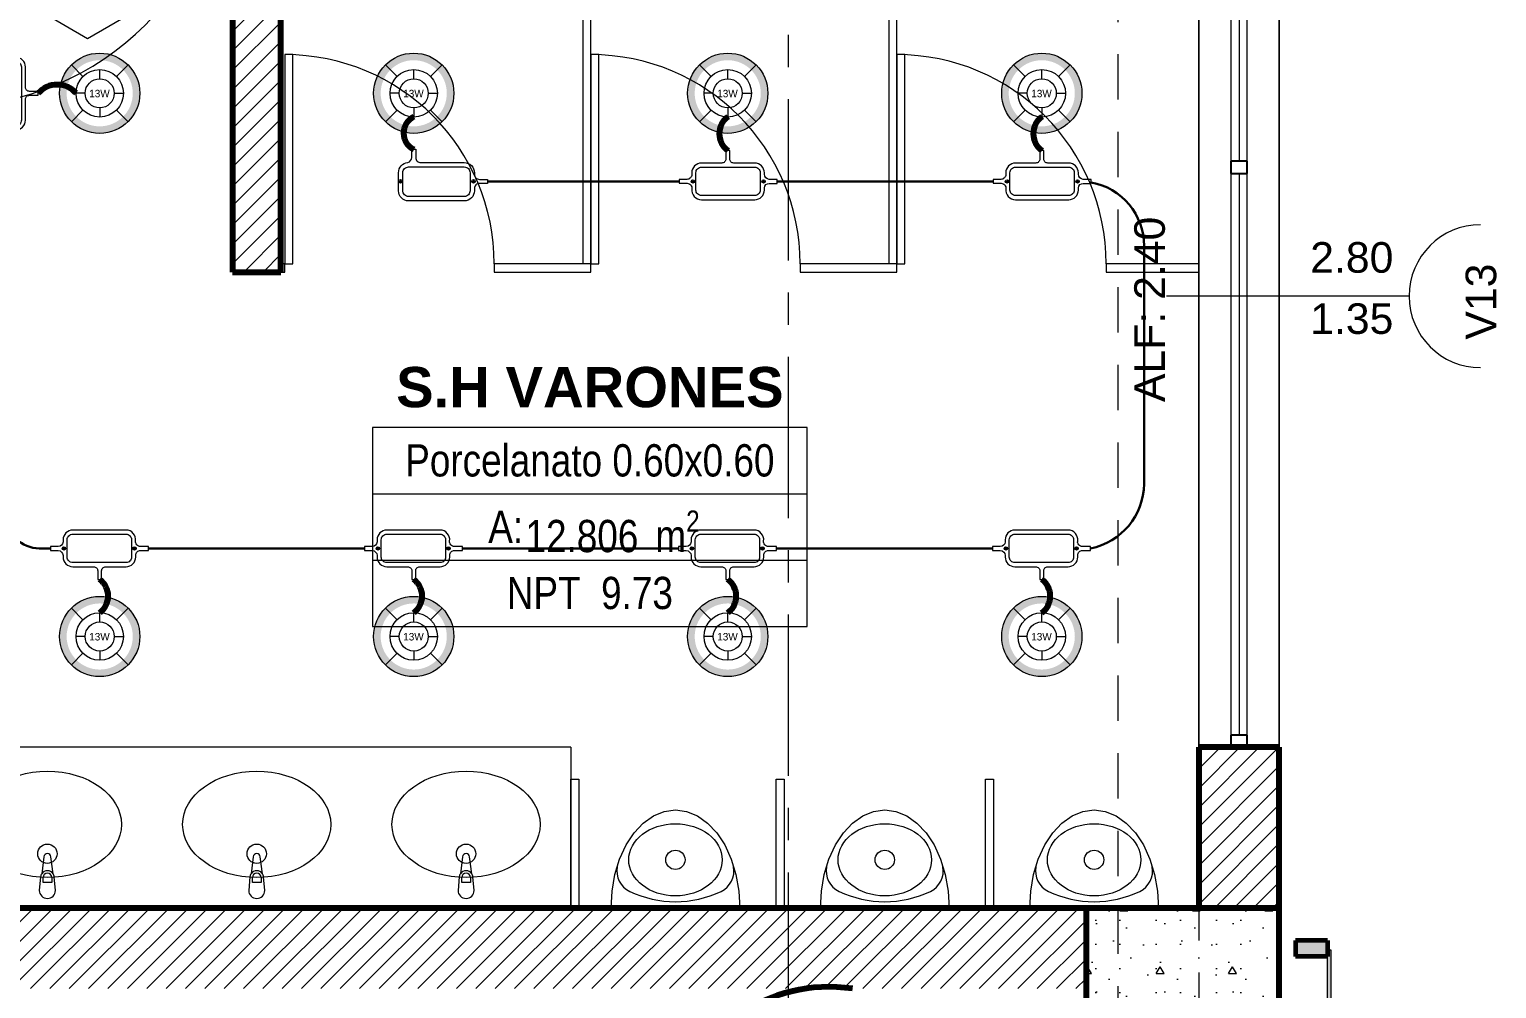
# Model space of a CAD drawing. Header units: inches. Extents: x -38 to 5698, y -33 to 92.
# Drawn here: x 232.689 to 237.245, y 11.45 to 14.428 of the extents above; entities that cross this region are included whole.
import ezdxf
from ezdxf.lldxf.tags import DXFTag

# ---------------------------------------------------------------- set-up
doc = ezdxf.new("R2010")
doc.units = ezdxf.units.IN
doc.header["$MEASUREMENT"] = 0
doc.set_wipeout_variables(frame=1)
for name, pattern in [('CONTINUA', [0]), ('Hidden Line', [0.195611, 0.141111, -0.0545]), ('Punto & Raya', [0.65, 0.5, -0.075, 0, -0.075]), ('Rayas', [0.282222, 0.141111, -0.141111]), ('Wipeout_Contour', [1, 0, -1])]:
    doc.linetypes.add(name, pattern=pattern)
for name, color, linetype, lineweight in [('01 IE LUM LED AD DN570C', 1, 'Continuous', 13), ('ALUMBRADO_CONDUIT', 30, 'CONDUIT1', 30), ('Bancas', 1, 'Continuous', 13), ('CABLEADO EXT.', 3, 'PVCSUBT', 30), ('Simb_Alumbrado', 140, 'CONTINUA', 30)]:
    doc.layers.add(name, color=color, linetype=linetype, lineweight=lineweight)
for name, color, linetype in [('02 _ ARQ _ ALB _ Ejes Generales', 7, 'Continuous'), ('02 _ ARQ _ ZON _ Espacio.3D', 7, 'Continuous'), ('08 _ STR _ EXT _ 06 Columnas', 7, 'Continuous'), ('08 _ STR _ EXT _ 07 Losa Aligerada', 7, 'Continuous'), ('08 _ STR _ EXT _ 09 Vigas', 7, 'Continuous'), ('Acabado - Muros', 7, 'Continuous'), ('Estructura - 04 MURO', 7, 'Continuous'), ('Interior - Sanitarios', 7, 'Continuous'), ('Marcador - Secciones', 251, 'Continuous')]:
    doc.layers.add(name, color=color, linetype=linetype)
doc.styles.add('Estilo_Generado_4', font='swisse.ttf')
doc.styles.add('Estilo_Generado_8', font='arialbd.ttf')
doc.styles.add('Estilo_Generado_9', font='ARIALN.TTF')
doc.styles.add('{18b73a54-fa43-428c-adcb-c1c7bbdf2c84}', font='Simplex.shx')
tags = doc.linetypes.add('CONDUIT', pattern='A,1.5,-0.210535,["con",{18b73a54-fa43-428c-adcb-c1c7bbdf2c84},S=0.2,R=0,X=0,Y=-0.065594],-0.702384', length=2.412919).pattern_tags.tags
tags[6] = DXFTag(74, 10)
tags = doc.linetypes.add('CONDUIT1', pattern='A,1,-0.19772,["con",{18b73a54-fa43-428c-adcb-c1c7bbdf2c84},S=0.2,R=0,X=0,Y=-0.065594],-0.593642', length=1.791362).pattern_tags.tags
tags[6] = DXFTag(74, 10)
tags = doc.linetypes.add('PVCSUBT', pattern='A,0.6,-0.3,0.6,-0.075691,["PVC",Standard,S=0.2,R=0,X=0,Y=-0.093724],-0.621005', length=2.196696).pattern_tags.tags
tags[10] = DXFTag(74, 10)
pattern_1 = [(45, (185.000023, 3e-09), (-0.030052038, 0.030052038), [])]

# ---------------------------------------------------------------- blocks, each defined once
blk = doc.blocks.new('LUM DN570C')
at = {"layer": '01 IE LUM LED AD DN570C'}
h = blk.add_hatch(color=256, dxfattribs=at)
edge = h.paths.add_edge_path()
edge.add_arc((0, 0), 0.1344, 0, 360)
edge = h.paths.add_edge_path(flags=17)
edge.add_arc((0, 0), 0.1108, 0, 360)
for p, q in [((-0.0561, 0.0563), (-0.0949, 0.0952)), ((0.0561, 0.0563), (0.0949, 0.0952)), ((-0.0561, -0.0563), (-0.0949, -0.0952)), ((0.0561, -0.0563), (0.0949, -0.0952))]:
    blk.add_line(p, q, dxfattribs=at)
at = {"layer": '01 IE LUM LED AD DN570C', "ltscale": 0.4}
for p, q in [((0, 0.0487), (0, 0.0795)), ((-0.0487, 0), (-0.0795, 0)), ((0.0487, 0), (0.0795, 0)), ((0, -0.0487), (0, -0.0795))]:
    blk.add_line(p, q, dxfattribs=at)
at = {"layer": '01 IE LUM LED AD DN570C'}
for radius in [0.1344, 0.0795]:
    blk.add_circle((0, 0), radius, dxfattribs=at)
at = {"layer": '01 IE LUM LED AD DN570C', "ltscale": 0.4}
blk.add_circle((0, 0), 0.0487, dxfattribs=at)
at = {"color": 1, "linetype": 'ByBlock', "lineweight": 80, "insert": (-0.0353, 0.0117), "char_height": 0.025, "width": 0.622217, "attachment_point": 1}
blk.add_mtext('13W ', dxfattribs=at)
blk = doc.blocks.new('oval t')
at = {"layer": 'Simb_Alumbrado', "lineweight": 13}
blk.add_lwpolyline([(0.0141, 0.0102, -0.414214), (0.0041, 0.0202), (0.0041, 0.0416), (-0.0056, 0.0416), (-0.0056, 0.0202, -0.414214), (-0.0156, 0.0102), (-0.0659, 0.0102, 0.414214), (-0.0899, -0.0138), (-0.0899, -0.0183, -0.414214), (-0.1019, -0.0303), (-0.1213, -0.0303), (-0.1213, -0.04), (-0.1016, -0.04, -0.451917), (-0.0897, -0.0535, 0.451917), (-0.0659, -0.0805), (0.0659, -0.0805, 0.414214), (0.0899, -0.0566), (0.0899, -0.0512, -0.398753), (0.1019, -0.0401), (0.1213, -0.0401), (0.1213, -0.0304), (0.1019, -0.0304, -0.368669), (0.0899, -0.0176), (0.0899, -0.0138, 0.414214), (0.0659, 0.0102), (0.0141, 0.0102)], format="xyb", dxfattribs=at)
blk.add_lwpolyline([(-0.0659, 0), (0.0659, 0, -0.414214), (0.0797, -0.0138), (0.0797, -0.0566, -0.414214), (0.0659, -0.0703), (-0.0659, -0.0703, -0.414214), (-0.0797, -0.0566), (-0.0797, -0.0138, -0.414214)], format="xyb", close=True, dxfattribs=at)
for points in [[(-0.0911, -0.0352), (-0.0828, -0.0352)], [(-0.0869, -0.031), (-0.0869, -0.0394)], [(0.0837, -0.0352), (0.0921, -0.0352)], [(0.0879, -0.031), (0.0879, -0.0394)]]:
    blk.add_lwpolyline(points, dxfattribs=at)
for centre in [(-0.0869, -0.0352), (0.0879, -0.0352)]:
    blk.add_circle(centre, 0.00419, dxfattribs=at)
blk = doc.blocks.new('CAJA OVAL TIPO L')
at = {"layer": 'Simb_Alumbrado', "lineweight": 13}
blk.add_lwpolyline([(-0.0491, -0.079), (-0.0491, -0.0343, -0.380413), (-0.0258, -0.0088), (-0.0258, -0.0088, 0.341426), (-0.0164, 0.0033), (-0.0164, 0.0236), (-0.0063, 0.0236), (-0.0063, 0.0033, 0.414214), (0.0063, -0.0092), (0.1138, -0.0092, -0.414214), (0.1388, -0.0343), (0.1388, -0.0382, 0.414214), (0.1513, -0.0508), (0.1716, -0.0508), (0.1716, -0.0609), (0.1513, -0.0609, 0.414214), (0.1388, -0.0734), (0.1388, -0.079, -0.414214), (0.1138, -0.104), (-0.0241, -0.104, -0.414214), (-0.0491, -0.079, 0.414214)], format="xyb", dxfattribs=at)
blk.add_lwpolyline([(-0.0241, -0.0199), (0.1138, -0.0199, -0.414214), (0.1282, -0.0343), (0.1282, -0.079, -0.414214), (0.1138, -0.0934), (-0.0241, -0.0934, -0.414214), (-0.0384, -0.079), (-0.0384, -0.0343, -0.414214)], format="xyb", close=True, dxfattribs=at)
for points in [[(-0.0483, -0.0558), (-0.0395, -0.0558)], [(-0.0439, -0.0514), (-0.0439, -0.0602)], [(0.1323, -0.0558), (0.1411, -0.0558)], [(0.1367, -0.0514), (0.1367, -0.0602)]]:
    blk.add_lwpolyline(points, dxfattribs=at)
for centre in [(-0.0439, -0.0558), (0.1367, -0.0558)]:
    blk.add_circle(centre, 0.00438, dxfattribs=at)

msp = doc.modelspace()

# ---------------------------------------------------------------- hatches: boundary and pattern name
at = {"layer": 'Acabado - Muros', "linetype": 'Continuous', "lineweight": 0}
msp.add_hatch(color=254, dxfattribs=at).paths.add_polyline_path([(236.6199, 11.55), (236.7199, 11.55), (236.7199, 11.6), (236.6199, 11.6)])
at = {"layer": 'Acabado - Muros', "linetype": 'Continuous', "lineweight": 9}
msp.add_hatch(color=250, dxfattribs=at).paths.add_polyline_path([(236.7299, 10.655), (236.7299, 11.57), (236.7199, 11.57), (236.7199, 10.655)])

# ---------------------------------------------------------------- linework, layer by layer
at = {"layer": '02 _ ARQ _ ZON _ Espacio.3D', "color": 252, "linetype": 'Continuous', "lineweight": 13}
for p, q in [((235.1044, 13.1917), (233.7541, 13.1917)), ((233.7541, 13.1917), (233.7541, 12.574)), ((235.1044, 12.574), (235.1044, 13.1917)), ((233.7541, 12.9858), (235.1044, 12.9858)), ((233.7541, 12.7799), (235.1044, 12.7799)), ((233.7541, 12.574), (235.1044, 12.574))]:
    msp.add_line(p, q, dxfattribs=at)
at = {"layer": '02 _ ARQ _ ZON _ Espacio.3D', "color": 9, "linetype": 'Continuous', "lineweight": 5, "flags": 128}
msp.add_lwpolyline([(232.42, 15.1499), (232.42, 11.7), (236.32, 11.7), (236.32, 14.9999), (233.47, 14.9999), (233.47, 13.6749), (233.32, 13.6749), (233.32, 15.1499)], close=True, dxfattribs=at)
at = {"layer": '08 _ STR _ EXT _ 07 Losa Aligerada', "color": 254, "linetype": 'Rayas', "lineweight": 18, "flags": 128}
msp.add_lwpolyline([(193.22, 11.97, 1.049431), (198.7936, 6.3), (209.6002, 6.3), (209.6002, 6.2005), (214.7981, 6.2005), (214.7981, 7.2), (222.07, 7.2), (222.07, 5.6637), (223.2699, 5.6637), (223.2699, 4.2), (228.3699, 4.2), (228.3699, 5.6637), (229.57, 5.6637), (229.57, 7.2), (236.57, 7.2), (236.57, 14.9999), (236.57, 15.1499), (236.5699, 15.1499), (236.5699, 15.7999), (236.57, 15.7999), (236.57, 20.35), (231.67, 20.35), (231.67, 22.35), (231.67, 22.6), (231.67, 24.5), (231.67, 24.75), (231.67, 26.75), (236.57, 26.75), (236.57, 39.9), (228.67, 39.9), (223.5529, 39.9), (223.5529, 40.9), (218.9324, 40.9), (218.9324, 39.9), (208.37, 39.9), (208.37, 41.4352), (207.42, 41.4352), (207.42, 42.9), (202.22, 42.9), (202.22, 41.4352), (201.2699, 41.4352), (201.2699, 39.9), (196.27, 39.9), (196.27, 41.1), (192.87, 41.1), (192.87, 37.7), (194.07, 37.7), (194.07, 33.9), (193.17, 33.9), (193.17, 21.2663), (193.22, 21.2663)], format="xyb", close=True, dxfattribs=at)
at = {"layer": '08 _ STR _ EXT _ 07 Losa Aligerada', "color": 254, "linetype": 'Continuous', "lineweight": 18, "flags": 128}
msp.add_lwpolyline([(228.3699, 4.4445), (229.37, 4.4445), (229.37, 7.2), (236.57, 7.2), (236.57, 15.1499), (236.5699, 15.1499), (236.5699, 15.7999), (236.57, 15.7999), (236.57, 20.35), (231.67, 20.35), (231.67, 22.35), (231.67, 22.6), (231.67, 24.5), (231.67, 24.75), (231.67, 26.75), (236.57, 26.75), (236.57, 39.9)], dxfattribs=at)
at = {"layer": '08 _ STR _ EXT _ 09 Vigas', "color": 251, "linetype": 'Hidden Line', "lineweight": 13}
msp.add_line((236.07, 7.7), (236.07, 16.9), dxfattribs=at)
at = {"layer": 'Acabado - Muros', "color": 7, "linetype": 'Continuous', "lineweight": 60}
for p, q in [((236.7199, 11.6), (236.6199, 11.6)), ((236.6199, 11.6), (236.6199, 11.55)), ((236.7199, 11.6), (236.7199, 11.55)), ((236.7199, 11.55), (236.6199, 11.55))]:
    msp.add_line(p, q, dxfattribs=at)
at = {"layer": 'Acabado - Muros', "color": 7, "linetype": 'Continuous', "lineweight": 13, "flags": 128}
msp.add_lwpolyline([(236.7299, 10.655), (236.7199, 10.655), (236.7199, 11.57), (236.7299, 11.57)], close=True, dxfattribs=at)
at = {"layer": 'ALUMBRADO_CONDUIT', "color": 30, "lineweight": 30, "ltscale": 0.4, "true_color": 0xf26722}
for p, q in [((234.1119, 13.9562), (234.7064, 13.9562)), ((235.0106, 13.9562), (235.6814, 13.9562)), ((236.1502, 13.7562), (236.1502, 13.0169)), ((232.7544, 12.8169), (232.72, 12.8169)), ((233.0586, 12.8169), (233.7294, 12.8169)), ((234.0336, 12.8169), (234.7044, 12.8169)), ((235.0086, 12.8169), (235.6794, 12.8169))]:
    msp.add_line(p, q, dxfattribs=at)
for centre, radius, start, end in [((235.9502, 13.7562), 0.2, 0, 79.8105), ((235.9441, 13.0191), 0.2061, 281.0551, 359.3769), ((232.72, 12.9169), 0.1, 180, 270)]:
    msp.add_arc(centre, radius, start, end, dxfattribs=at)
at = {"layer": 'CABLEADO EXT.', "color": 3, "lineweight": 80}
for centre, radius, start, end in [((232.7751, 14.1785), 0.078, 41.13, 138.87), ((233.9064, 14.106), 0.0556, 115.4571, 244.5429), ((234.8952, 14.1044), 0.0641, 126.0183, 233.9817), ((235.8702, 14.1044), 0.0641, 126.0183, 233.9817), ((232.8698, 12.6687), 0.0641, 306.0183, 53.9817), ((233.8448, 12.6687), 0.0641, 306.0183, 53.9817), ((234.8198, 12.6687), 0.0641, 306.0183, 53.9817), ((235.7948, 12.6687), 0.0641, 306.0183, 53.9817)]:
    msp.add_arc(centre, radius, start, end, dxfattribs=at)
at = {"layer": 'Estructura - 04 MURO', "color": 165, "linetype": 'Continuous', "lineweight": 15}
for p, q in [((236.4199, 14.9624), (236.4199, 14.0187)), ((236.4449, 14.9624), (236.4449, 14.0187)), ((236.4699, 14.0187), (236.4699, 14.9624)), ((236.4199, 13.9812), (236.4199, 12.2374)), ((236.4449, 13.9812), (236.4449, 12.2374)), ((236.4699, 12.2374), (236.4699, 13.9812)), ((236.973, 13.5999), (236.2199, 13.5999))]:
    msp.add_line(p, q, dxfattribs=at)
at = {"layer": 'Estructura - 04 MURO', "color": 165, "linetype": 'Continuous', "lineweight": 25}
for p, q in [((236.4699, 14.0187), (236.4199, 14.0187)), ((236.4199, 14.0187), (236.4199, 13.9812)), ((236.4699, 13.9812), (236.4699, 14.0187)), ((236.4199, 13.9812), (236.4699, 13.9812)), ((236.4699, 12.2374), (236.4199, 12.2374))]:
    msp.add_line(p, q, dxfattribs=at)
at = {"layer": 'Estructura - 04 MURO', "color": 251, "linetype": 'Continuous', "lineweight": 13, "flags": 128}
msp.add_lwpolyline([(232.87, 14.3999), (233.0216, 14.4874), (233.0216, 14.6624), (232.87, 14.7499), (232.7185, 14.6624), (232.7185, 14.4874)], close=True, dxfattribs=at)
msp.add_lwpolyline([(237.1949, 13.8219, 1), (237.1949, 13.378)], format="xyb", dxfattribs=at)
at = {"layer": 'Estructura - 04 MURO', "color": 175, "linetype": 'Continuous', "lineweight": 15}
msp.add_arc((232.44, 15.0499), 0.86, 270, 0, dxfattribs=at)
at = {"layer": 'Interior - Sanitarios', "color": 175, "linetype": 'Continuous', "lineweight": 13}
for p, q in [((234.4325, 13.6749), (234.4325, 14.9999)), ((235.3825, 13.6749), (235.3825, 14.9999)), ((234.4325, 13.6999), (234.1325, 13.6999)), ((234.1325, 13.6999), (234.1325, 13.6749)), ((234.1325, 13.6749), (234.4325, 13.6749)), ((235.3825, 13.6999), (235.0825, 13.6999)), ((235.0825, 13.6999), (235.0825, 13.6749)), ((235.0825, 13.6749), (235.3825, 13.6749))]:
    msp.add_line(p, q, dxfattribs=at)
at = {"layer": 'Interior - Sanitarios', "color": 205, "linetype": 'Continuous', "lineweight": 13}
for p, q in [((234.37, 12.2), (232.42, 12.2)), ((234.37, 12.2), (234.37, 11.7)), ((232.7314, 11.7799), (232.7314, 11.7948)), ((232.7586, 11.7799), (232.7314, 11.7799)), ((232.7586, 11.7948), (232.7586, 11.7799)), ((233.3814, 11.7799), (233.3814, 11.7948)), ((233.4086, 11.7799), (233.3814, 11.7799)), ((233.4086, 11.7948), (233.4086, 11.7799)), ((234.0314, 11.7799), (234.0314, 11.7948)), ((234.0586, 11.7799), (234.0314, 11.7799)), ((234.0586, 11.7948), (234.0586, 11.7799)), ((234.37, 11.7), (232.42, 11.7))]:
    msp.add_line(p, q, dxfattribs=at)
at = {"layer": 'Interior - Sanitarios', "color": 175, "linetype": 'Continuous', "lineweight": 13, "flags": 128}
for points in [[(234.4325, 14.9999), (234.4075, 14.9999), (234.4075, 13.6999)], [(235.3825, 14.9999), (235.3575, 14.9999), (235.3575, 13.6999)]]:
    msp.add_lwpolyline(points, dxfattribs=at)
at = {"layer": 'Interior - Sanitarios', "color": 7, "linetype": 'Continuous', "lineweight": 13, "flags": 128}
for points in [[(233.5075, 13.6999), (233.5075, 14.3499), (233.4825, 14.3499), (233.4825, 13.6999)], [(234.4575, 13.6999), (234.4575, 14.3499), (234.4325, 14.3499), (234.4325, 13.6999)], [(235.4075, 13.6999), (235.4075, 14.3499), (235.3825, 14.3499), (235.3825, 13.6999)]]:
    msp.add_lwpolyline(points, close=True, dxfattribs=at)
at = {"layer": 'Interior - Sanitarios', "color": 175, "linetype": 'Continuous', "lineweight": 13, "flags": 128}
for points in [[(233.4825, 13.6749), (233.4825, 13.6999), (233.47, 13.6999), (233.47, 13.6749)], [(236.32, 13.6749), (236.32, 13.6999), (236.0325, 13.6999), (236.0325, 13.6749)]]:
    msp.add_lwpolyline(points, close=True, dxfattribs=at)
at = {"layer": 'Interior - Sanitarios', "color": 205, "linetype": 'Continuous', "lineweight": 13, "flags": 128}
for points in [[(234.395, 11.7), (234.37, 11.7), (234.37, 12.1), (234.395, 12.1)], [(235.0325, 11.7), (235.0075, 11.7), (235.0075, 12.1), (235.0325, 12.1)], [(235.6825, 11.7), (235.6575, 11.7), (235.6575, 12.1), (235.6825, 12.1)]]:
    msp.add_lwpolyline(points, close=True, dxfattribs=at)
for points in [[(234.895, 11.7), (234.495, 11.7), (234.4981, 11.753), (234.5071, 11.8043), (234.5218, 11.8525), (234.5418, 11.8961), (234.5665, 11.9336), (234.595, 11.9641), (234.6266, 11.9866), (234.6603, 12.0004), (234.695, 12.005), (234.7298, 12.0004), (234.7634, 11.9866), (234.795, 11.9641), (234.8236, 11.9336), (234.8482, 11.8961), (234.8682, 11.8525), (234.883, 11.8043), (234.892, 11.753), (234.895, 11.7)], [(235.545, 11.7), (235.145, 11.7), (235.1481, 11.753), (235.1571, 11.8043), (235.1718, 11.8525), (235.1918, 11.8961), (235.2165, 11.9336), (235.245, 11.9641), (235.2766, 11.9866), (235.3103, 12.0004), (235.345, 12.005), (235.3798, 12.0004), (235.4134, 11.9866), (235.445, 11.9641), (235.4736, 11.9336), (235.4982, 11.8961), (235.5182, 11.8525), (235.533, 11.8043), (235.542, 11.753), (235.545, 11.7)], [(236.195, 11.7), (235.795, 11.7), (235.7981, 11.753), (235.8071, 11.8043), (235.8218, 11.8525), (235.8418, 11.8961), (235.8665, 11.9336), (235.895, 11.9641), (235.9266, 11.9866), (235.9603, 12.0004), (235.995, 12.005), (236.0298, 12.0004), (236.0634, 11.9866), (236.095, 11.9641), (236.1236, 11.9336), (236.1482, 11.8961), (236.1682, 11.8525), (236.183, 11.8043), (236.192, 11.753), (236.195, 11.7)]]:
    msp.add_lwpolyline(points, dxfattribs=at)
for points in [[(232.77, 11.755), (232.766, 11.797, 0.12102), (232.7627, 11.8065), (232.7561, 11.8594, 0.882566), (232.7339, 11.8594), (232.7273, 11.8065, 0.12102), (232.724, 11.797), (232.72, 11.755, 1)], [(233.42, 11.755), (233.416, 11.797, 0.12102), (233.4127, 11.8065), (233.4061, 11.8594, 0.882566), (233.3839, 11.8594), (233.3773, 11.8065, 0.12102), (233.374, 11.797), (233.37, 11.755, 1)], [(234.07, 11.755), (234.066, 11.797, 0.12102), (234.0627, 11.8065), (234.0561, 11.8594, 0.882566), (234.0339, 11.8594), (234.0273, 11.8065, 0.12102), (234.024, 11.797), (234.02, 11.755, 1)]]:
    msp.add_lwpolyline(points, format="xyb", close=True, dxfattribs=at)
at = {"layer": 'Interior - Sanitarios', "color": 205, "linetype": 'Continuous', "lineweight": 13}
for centre in [(232.745, 11.8689), (233.395, 11.8689), (234.045, 11.8689), (234.695, 11.85), (235.345, 11.85), (235.995, 11.85)]:
    msp.add_circle(centre, 0.03, dxfattribs=at)
at = {"layer": 'Interior - Sanitarios', "color": 175, "linetype": 'Continuous', "lineweight": 13}
for centre, radius, start, end in [((233.4825, 13.6999), 0.65, 0, 90), ((234.4325, 13.6999), 0.65, 0, 90), ((235.3825, 13.6999), 0.65, 0, 90), ((232.745, 11.7951), 0.0211, 32.7707, 147.2287), ((232.745, 11.7948), 0.0136, 359.9997, 179.9997), ((233.395, 11.7951), 0.0211, 32.7707, 147.2287), ((233.395, 11.7948), 0.0136, 359.9997, 179.9997), ((234.045, 11.7951), 0.0211, 32.7707, 147.2287), ((234.045, 11.7948), 0.0136, 359.9997, 179.9997), ((234.5832, 11.8153), 0.07, 169.1855, 244.5474), ((234.8068, 11.8153), 0.07, 295.4526, 10.8145), ((235.2332, 11.8153), 0.07, 169.1855, 244.5474), ((235.4568, 11.8153), 0.07, 295.4526, 10.8145), ((235.8832, 11.8153), 0.07, 169.1855, 244.5474), ((236.1068, 11.8153), 0.07, 295.4526, 10.8145), ((234.695, 12.0501), 0.3301, 244.5474, 295.4526), ((235.345, 12.0501), 0.3301, 244.5474, 295.4526), ((235.995, 12.0501), 0.3301, 244.5474, 295.4526)]:
    msp.add_arc(centre, radius, start, end, dxfattribs=at)
at = {"layer": 'Interior - Sanitarios', "color": 205, "linetype": 'Continuous', "lineweight": 13}
for centre, major_axis, ratio in [((232.745, 11.96), (-0.23, 0), 0.717391), ((233.395, 11.96), (-0.23, 0), 0.717391), ((234.045, 11.96), (-0.23, 0), 0.717391), ((234.695, 11.85), (0.145, 0), 0.772414), ((235.345, 11.85), (0.145, 0), 0.772414), ((235.995, 11.85), (0.145, 0), 0.772414)]:
    msp.add_ellipse(centre, major_axis=major_axis, ratio=ratio, dxfattribs=at)

# ---------------------------------------------------------------- block references
at = {"layer": '01 IE LUM LED AD DN570C', "color": 1, "lineweight": 5, "xscale": 0.9263905751172247, "yscale": 0.9263905751172247, "zscale": 0.9263905751172247}
for p in [(232.9075, 14.2298), (233.8825, 14.2298), (234.8575, 14.2298), (235.8325, 14.2298), (232.9075, 12.5433), (233.8825, 12.5433), (234.8575, 12.5433), (235.8325, 12.5433)]:
    msp.add_blockref('LUM DN570C', p, dxfattribs=at)
at = {"layer": 'ALUMBRADO_CONDUIT', "linetype": 'CONDUIT', "lineweight": 30, "xscale": 1.253906979044094, "yscale": 1.253906979044094, "zscale": 1.253906979044094}
msp.add_blockref('CAJA OVAL TIPO L', (233.8967, 14.0262), dxfattribs=at)
at = {"layer": 'Bancas', "color": 252, "true_color": 0x939598, "xscale": 1.253906979044094, "yscale": 1.253906979044094, "zscale": 1.253906979044094}
for p, rotation in [((232.6642, 14.2288), 270), ((232.9065, 12.7727), 180), ((233.8815, 12.7727), 180), ((234.8565, 12.7727), 180), ((235.8315, 12.7727), 180)]:
    msp.add_blockref('oval t', p, dxfattribs=dict(at, rotation=rotation))
for p in [(234.8585, 14.0004), (235.8335, 14.0004)]:
    msp.add_blockref('oval t', p, dxfattribs=at)

# ---------------------------------------------------------------- texts
at = {"layer": '02 _ ARQ _ ZON _ Espacio.3D', "color": 252, "lineweight": 25, "attachment_point": 2}
for s, insert, char_height, style in [('\\A1;{\\pqc;\\pt0;\\fArial|b1|i0|c0|p34;S.H VARONES}', (234.4293, 13.3801), 0.125, 'Estilo_Generado_8'), ('\\A1;{\\pqc;\\pt0;\\fArial Narrow|b0|i0|c0|p34;Porcelanato 0.60x0.60}', (234.4293, 13.1402), 0.1, 'Estilo_Generado_9'), ('\\A1;{\\pqc;\\pt0;\\fArial Narrow|b0|i0|c0|p34;A: }', (234.1681, 12.9339), 0.1, 'Estilo_Generado_9'), ('\\A1;{\\pqc;\\pt0,0.3;\\fArial Narrow|b0|i0|c0|p34;12.806\\fArial Narrow|b0|i0|c0|p34;\\A1{\\H.66x;\\S^  ;}\\fArial Narrow|b0|i0|c0|p34; m\\fArial Narrow|b0|i0|c0|p34;\\A1{\\H.66x;\\S2^  ;}}', (234.4999, 12.9344), 0.1, 'Estilo_Generado_9'), ('\\A1;{\\pqc;\\pt0;\\fArial Narrow|b0|i0|c0|p34;NPT  9.73}', (234.4293, 12.7285), 0.1, 'Estilo_Generado_9')]:
    msp.add_mtext(s, dxfattribs=dict(at, insert=insert, char_height=char_height, style=style))
at = {"layer": 'Estructura - 04 MURO', "color": 251, "lineweight": 25, "char_height": 0.095, "attachment_point": 7, "rotation": 90, "style": 'Estilo_Generado_4'}
for s, insert in [('\\A1;{\\pql;\\pt0;\\fSwis721 Ex BT|b0|i0|c0|p34;ALF: 2.40\\fSwis721 Ex BT|b0|i0|c0|p34;\\A1{\\H.66x;\\S^  ;}\\fSwis721 Ex BT|b0|i0|c0|p34;\\fSwis721 Ex BT|b0|i0|c0|p34;}', (236.2424, 13.2712)), ('\\A1;{\\pql;\\pt0;\\fSwis721 Ex BT|b0|i0|c0|p34;V13\\fSwis721 Ex BT|b0|i0|c0|p34;\\fSwis721 Ex BT|b0|i0|c0|p34;\\fSwis721 Ex BT|b0|i0|c0|p34;}', (237.2449, 13.4649))]:
    msp.add_mtext(s, dxfattribs=dict(at, insert=insert))
at = {"layer": 'Estructura - 04 MURO', "color": 251, "lineweight": 25, "char_height": 0.095, "attachment_point": 7, "style": 'Estilo_Generado_4'}
for s, insert in [('\\A1;{\\pql;\\pt0;\\fSwis721 Ex BT|b0|i0|c0|p34;2.80\\fSwis721 Ex BT|b0|i0|c0|p34;\\A1{\\H.66x;\\S^  ;}\\fSwis721 Ex BT|b0|i0|c0|p34;\\fSwis721 Ex BT|b0|i0|c0|p34;}', (236.6659, 13.645)), ('\\A1;{\\pql;\\pt0;\\fSwis721 Ex BT|b0|i0|c0|p34;1.35\\fSwis721 Ex BT|b0|i0|c0|p34;\\A1{\\H.66x;\\S^  ;}\\fSwis721 Ex BT|b0|i0|c0|p34;\\fSwis721 Ex BT|b0|i0|c0|p34;}', (236.6659, 13.455))]:
    msp.add_mtext(s, dxfattribs=dict(at, insert=insert))

# ---------------------------------------------------------------- next in the draw order: wipeouts: each hides what was drawn before it
at = {"color": 254, "linetype": 'Wipeout_Contour', "lineweight": 0, "ltscale": 6626.301188}
msp.add_wipeout([(233.47, 14.9999), (233.32, 14.9999), (233.32, 13.6749), (233.47, 13.6749)], dxfattribs=at).dxf.layer = 'Estructura - 04 MURO'
at = {"color": 254, "linetype": 'Wipeout_Contour', "lineweight": 0, "ltscale": 6638.424096}
msp.add_wipeout([(236.3199, 11.7), (236.5699, 11.7), (236.5699, 12.1999), (236.3199, 12.1999)], dxfattribs=at).dxf.layer = 'Estructura - 04 MURO'
at = {"color": 254, "linetype": 'Wipeout_Contour', "lineweight": 0, "ltscale": 6629.114086}
msp.add_wipeout([(232.27, 11.7), (232.27, 11.45), (235.97, 11.45), (235.97, 11.7)], dxfattribs=at).dxf.layer = 'Estructura - 04 MURO'

# ---------------------------------------------------------------- next in the draw order: hatches: boundary and pattern name
at = {"layer": '08 _ STR _ EXT _ 06 Columnas', "linetype": 'Continuous', "lineweight": 9}
h = msp.add_hatch(dxfattribs=at)
h.set_pattern_fill('HORMIGÓN_EN_MASA_0002', style=0, pattern_type=2)
h.set_pattern_definition([(0, (185.00002, 3e-09), (0, 0.3897114), [0.024375, -0.200625]), (0, (185.11252, 0.19486), (0, 0.3897114), [0.024375, -0.200625]), (60, (185.00002, 3e-09), (-0.3375, 0.1948557), [0.024375, -0.200625]), (60, (185.22502, 3e-09), (-0.3375, 0.1948557), [0.024375, -0.200625]), (120, (185.0244, 3e-09), (0.3375, 0.1948557), [0.024375, -0.200625]), (120, (185.2494, 3e-09), (0.3375, 0.1948557), [0.024375, -0.200625]), (0, (185.00002, 0.0375), (0, 0.075), [0, -0.075, 0, -0.1125]), (45, (185.03752, 0.0375), (-0.05303301, 0.05303301), [0, -0.05625, 0, -0.09375])])
h.paths.add_polyline_path([(236.57, 11.3), (236.57, 11.7), (235.97, 11.7), (235.97, 11.3)])
at = {"layer": 'Estructura - 04 MURO', "linetype": 'Continuous', "lineweight": 5}
h = msp.add_hatch(dxfattribs=at)
h.set_pattern_fill('LADRILLO_COMÚN_0002', color=252, style=0, pattern_type=2)
h.set_pattern_definition(pattern_1)
h.paths.add_polyline_path([(233.47, 14.9999), (233.32, 14.9999), (233.32, 13.6749), (233.47, 13.6749)])
h = msp.add_hatch(dxfattribs=at)
h.set_pattern_fill('LADRILLO_COMÚN_0002', color=252, style=0, pattern_type=2)
h.set_pattern_definition(pattern_1)
h.paths.add_polyline_path([(236.3199, 11.7), (236.5699, 11.7), (236.5699, 12.1999), (236.3199, 12.1999)])
h = msp.add_hatch(dxfattribs=at)
h.set_pattern_fill('LADRILLO_COMÚN_0002', color=252, style=0, pattern_type=2)
h.set_pattern_definition(pattern_1)
h.paths.add_polyline_path([(232.27, 11.7), (232.27, 11.45), (235.97, 11.45), (235.97, 11.7)])

# ---------------------------------------------------------------- next in the draw order: linework, layer by layer
at = {"layer": '02 _ ARQ _ ALB _ Ejes Generales', "color": 251, "linetype": 'Punto & Raya', "lineweight": 13}
msp.add_line((236.32, 45.9), (236.32, 2.05), dxfattribs=at)
at = {"layer": '08 _ STR _ EXT _ 06 Columnas', "color": 7, "linetype": 'Continuous', "lineweight": 80, "flags": 128}
msp.add_lwpolyline([(236.57, 11.3), (236.57, 11.7), (235.97, 11.7), (235.97, 11.3)], close=True, dxfattribs=at)
at = {"layer": '08 _ STR _ EXT _ 09 Vigas', "color": 251, "linetype": 'Hidden Line', "lineweight": 13}
msp.add_line((236.57, 7.2), (236.57, 20.35), dxfattribs=at)
at = {"layer": 'CABLEADO EXT.', "color": 3, "lineweight": 80}
msp.add_arc((235.1724, 10.9534, 0.0001), 0.5019, 81.6917, 167.3152, dxfattribs=at)
at = {"layer": 'Estructura - 04 MURO', "color": 165, "linetype": 'Continuous', "lineweight": 15}
for p, q in [((236.3199, 14.9999), (236.3199, 12.1999)), ((236.5699, 14.9999), (236.5699, 12.1999))]:
    msp.add_line(p, q, dxfattribs=at)
at = {"layer": 'Estructura - 04 MURO', "color": 165, "linetype": 'Continuous', "lineweight": 25}
for p, q in [((236.4199, 12.2374), (236.4199, 12.1999)), ((236.4699, 12.1999), (236.4699, 12.2374))]:
    msp.add_line(p, q, dxfattribs=at)
at = {"layer": 'Estructura - 04 MURO', "color": 7, "linetype": 'Continuous', "lineweight": 80}
msp.add_line((236.5699, 12.1999), (236.3199, 12.1999), dxfattribs=at)
at = {"layer": 'Estructura - 04 MURO', "color": 7, "linetype": 'Continuous', "lineweight": 80, "flags": 128}
for points in [[(233.32, 14.9999), (233.32, 13.6749)], [(233.47, 13.6749), (233.47, 14.9999)], [(233.32, 13.6749), (233.47, 13.6749)], [(236.3199, 12.1999), (236.3199, 11.7)], [(236.5699, 11.7), (236.5699, 12.1999)], [(235.97, 11.7), (232.42, 11.7)]]:
    msp.add_lwpolyline(points, dxfattribs=at)
at = {"layer": 'Marcador - Secciones', "color": 251, "linetype": 'Punto & Raya', "lineweight": 13}
msp.add_line((235.0454, 46.2111), (235.0454, 0.9472), dxfattribs=at)

doc.saveas('drawing.dxf')
